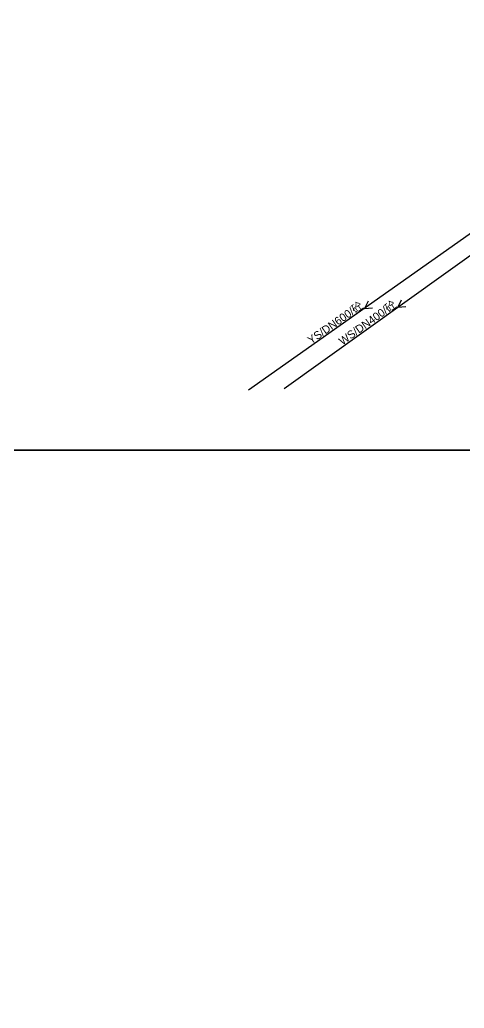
# Model space of a CAD drawing. Extents: x 3276 to 4026, y 1643 to 2176.
# Drawn here: x 3427.7 to 3483.3, y 1823.1 to 1946.6 of the extents above; entities that cross this region are included whole.
import ezdxf
from ezdxf.enums import TextEntityAlignment as Align

# ---------------------------------------------------------------- set-up
doc = ezdxf.new("R2010")
doc.units = 0
doc.linetypes.add('PDashed1', pattern=[3, 1, -1, 1])
doc.linetypes.add('PLine1', pattern=[200, 100, 100])
doc.layers.get('0').update_dxf_attribs({"linetype": 'CONTINUOUS'})
doc.layers.add('市政管线', color=3, linetype='CONTINUOUS')
doc.layers.add('接图表', color=7, linetype='CONTINUOUS')
doc.styles.add('FZXDX', font='', dxfattribs={"width": 0.8})
doc.styles.get('FZXDX').set_extended_font_data('FZXiDengXian-Z06S')

# ---------------------------------------------------------------- blocks, each defined once
blk = doc.blocks.new('PSD')
for p, q in [((0, 0), (-0.866, 0.5)), ((-0.866, -0.5), (0, 0))]:
    blk.add_line(p, q)

msp = doc.modelspace()

# ---------------------------------------------------------------- linework, layer by layer
at = {"layer": '市政管线', "linetype": 'PLine1'}
for p, q in [((3489.22, 1920.84), (3460.77, 1900.47)), ((3485.32, 1920.73), (3456.33, 1900.32))]:
    msp.add_line(p, q, dxfattribs=at)
at = {"layer": '接图表'}
for points in [[(3275.78, 1892.82), (3525.78, 1892.82), (3525.78, 2142.82), (3275.78, 2142.82)], [(3275.77, 1642.82), (3525.77, 1642.82), (3525.77, 1892.82), (3275.77, 1892.82)]]:
    msp.add_lwpolyline(points, close=True, dxfattribs=at)

# ---------------------------------------------------------------- block references
at = {"layer": '市政管线', "color": 3, "linetype": 'PDashed1'}
for p, rotation in [((3470.83, 1910.52), 215.1446680731315), ((3474.99, 1910.66), 215.6020191011048)]:
    msp.add_blockref('PSD', p, dxfattribs=dict(at, rotation=rotation))

# ---------------------------------------------------------------- texts
at = {"layer": '市政管线', "linetype": 'PLine1', "style": 'FZXDX'}
for s, rotation, p in [('YS/DN600/砼', 35.1452, (3470.91, 1910.4)), ('WS/DN400/砼', 35.6036, (3475.08, 1910.54))]:
    msp.add_text(s, height=1, rotation=rotation, dxfattribs=at).set_placement(p, align=Align.BOTTOM_RIGHT)

doc.saveas('drawing.dxf')
